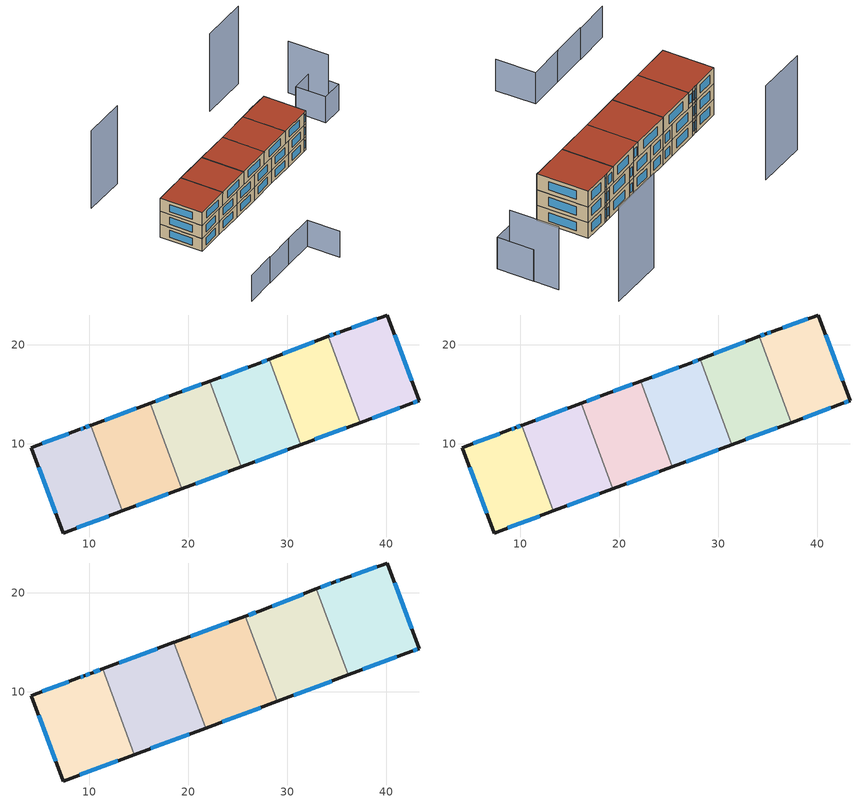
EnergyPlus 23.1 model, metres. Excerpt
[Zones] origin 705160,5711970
7bbcb262b397c313_F0_dwelling_0
 floor ground (EU_floor_Construction): 40.12,23.01 43.34,14.37 42.56,14.08 37.37,12.14 34.13,20.86 34.84,21.14 35.43,21.34 z0
 wall outside (EU_wall_Construction): 37.37,12.14 42.56,14.08 43.34,14.37 40.12,23.01 35.43,21.34 34.84,21.14 34.13,20.86 z0:3
 wall to 7bbcb262b397c313_F0_dwelling_1 (EU_wall_Construction): 34.13,20.86 37.37,12.14 z0:3
 window (EU_Window_Construction): 42.6,16.37 40.86,21.01 / 42.74,14.14 43.16,14.3 / 38.57,12.59 41.36,13.63 / 34.68,21.07 34.29,20.92 / 35.29,21.29 34.98,21.18 / 39.03,22.62 36.51,21.73 z0.69:2.31
7bbcb262b397c313_F0_dwelling_1
 floor ground (EU_floor_Construction): 34.13,20.86 37.37,12.14 31.38,9.92 28.18,18.54 z0
 wall outside (EU_wall_Construction): 34.13,20.86 28.18,18.54 / 31.38,9.92 37.37,12.14 z0:3
 wall to 7bbcb262b397c313_F0_dwelling_2 (EU_wall_Construction): 28.18,18.54 31.38,9.92 z0:3
 window (EU_Window_Construction): 32.75,20.32 29.55,19.07 / 32.77,10.43 35.98,11.63 z0.69:2.31
7bbcb262b397c313_F0_dwelling_2
 floor ground (EU_floor_Construction): 28.18,18.54 31.38,9.92 25.36,7.68 22.15,16.3 27.17,18.14 z0
 wall outside (EU_wall_Construction): 25.36,7.68 31.38,9.92 / 28.18,18.54 27.17,18.14 22.15,16.3 z0:3
 wall to 7bbcb262b397c313_F0_dwelling_3 (EU_wall_Construction): 22.15,16.3 25.36,7.68 z0:3
 window (EU_Window_Construction): 26.75,8.2 29.99,9.4 / 26.01,17.72 23.31,16.73 / 27.94,18.45 27.4,18.23 z0.69:2.31
7bbcb262b397c313_F0_dwelling_3
 floor ground (EU_floor_Construction): 22.15,16.3 25.36,7.68 19.36,5.45 16.14,14.09 18.59,15 z0
 wall outside (EU_wall_Construction): 19.36,5.45 25.36,7.68 / 22.15,16.3 18.59,15 16.14,14.09 z0:3
 wall to 7bbcb262b397c313_F0_dwelling_4 (EU_wall_Construction): 16.14,14.09 19.36,5.45 z0:3
 window (EU_Window_Construction): 20.75,5.96 23.97,7.16 / 18.02,14.79 16.71,14.3 / 21.33,16 19.41,15.3 z0.69:2.31
7bbcb262b397c313_F0_dwelling_4
 floor ground (EU_floor_Construction): 16.14,14.09 19.36,5.45 13.36,3.21 10.14,11.86 10.19,11.88 z0
 wall outside (EU_wall_Construction): 13.36,3.21 19.36,5.45 / 16.14,14.09 10.19,11.88 10.14,11.86 z0:3
 wall to 7bbcb262b397c313_F0_dwelling_5 (EU_wall_Construction): 10.14,11.86 13.36,3.21 z0:3
 window (EU_Window_Construction): 14.75,3.73 17.97,4.93 / 14.76,13.58 11.56,12.39 z0.69:2.31
7bbcb262b397c313_F0_dwelling_5
 floor ground (EU_floor_Construction): 10.14,11.86 13.36,3.21 7.36,0.98 4.14,9.62 9.05,11.45 9.5,11.62 z0
 wall outside (EU_wall_Construction): 10.14,11.86 9.5,11.62 9.05,11.45 4.14,9.62 7.36,0.98 13.36,3.21 z0:3
 window (EU_Window_Construction): 8.75,1.5 11.97,2.7 / 4.88,7.62 6.61,2.98 / 7.91,11.03 5.27,10.04 / 9.4,11.58 9.15,11.49 / 9.99,11.8 9.65,11.67 z0.69:2.31
7bbcb262b397c313_F1_dwelling_0
 floor to 7bbcb262b397c313_F0_dwelling_0 (EU_floor_Construction): 40.12,23.01 43.34,14.37 42.56,14.08 37.37,12.14 34.13,20.86 34.84,21.14 35.43,21.34 z3
 wall outside (EU_wall_Construction): 37.37,12.14 42.56,14.08 43.34,14.37 40.12,23.01 35.43,21.34 34.84,21.14 34.13,20.86 z3:6
 wall to 7bbcb262b397c313_F1_dwelling_1 (EU_wall_Construction): 34.13,20.86 37.37,12.14 z3:6
 window (EU_Window_Construction): 42.6,16.37 40.86,21.01 / 42.74,14.14 43.16,14.3 / 38.57,12.59 41.36,13.63 / 34.68,21.07 34.29,20.92 / 35.29,21.29 34.98,21.18 / 39.03,22.62 36.51,21.73 z3.69:5.31
7bbcb262b397c313_F1_dwelling_1
 floor to 7bbcb262b397c313_F0_dwelling_1 (EU_floor_Construction): 34.13,20.86 37.37,12.14 31.38,9.92 28.18,18.54 z3
 wall outside (EU_wall_Construction): 34.13,20.86 28.18,18.54 / 31.38,9.92 37.37,12.14 z3:6
 wall to 7bbcb262b397c313_F1_dwelling_2 (EU_wall_Construction): 28.18,18.54 31.38,9.92 z3:6
 window (EU_Window_Construction): 32.75,20.32 29.55,19.07 / 32.77,10.43 35.98,11.63 z3.69:5.31
7bbcb262b397c313_F1_dwelling_2
 floor to 7bbcb262b397c313_F0_dwelling_2 (EU_floor_Construction): 28.18,18.54 31.38,9.92 25.36,7.68 22.15,16.3 27.17,18.14 z3
 wall outside (EU_wall_Construction): 25.36,7.68 31.38,9.92 / 28.18,18.54 27.17,18.14 22.15,16.3 z3:6
 wall to 7bbcb262b397c313_F1_dwelling_3 (EU_wall_Construction): 22.15,16.3 25.36,7.68 z3:6
 window (EU_Window_Construction): 26.75,8.2 29.99,9.4 / 26.01,17.72 23.31,16.73 / 27.94,18.45 27.4,18.23 z3.69:5.31
7bbcb262b397c313_F1_dwelling_3
 floor to 7bbcb262b397c313_F0_dwelling_3 (EU_floor_Construction): 22.15,16.3 25.36,7.68 19.36,5.45 16.14,14.09 18.59,15 z3
 wall outside (EU_wall_Construction): 19.36,5.45 25.36,7.68 / 22.15,16.3 18.59,15 16.14,14.09 z3:6
 wall to 7bbcb262b397c313_F1_dwelling_4 (EU_wall_Construction): 16.14,14.09 19.36,5.45 z3:6
 window (EU_Window_Construction): 20.75,5.96 23.97,7.16 / 18.02,14.79 16.71,14.3 / 21.33,16 19.41,15.3 z3.69:5.31
7bbcb262b397c313_F1_dwelling_4
 floor to 7bbcb262b397c313_F0_dwelling_4 (EU_floor_Construction): 16.14,14.09 19.36,5.45 13.36,3.21 10.14,11.86 10.19,11.88 z3
 wall outside (EU_wall_Construction): 13.36,3.21 19.36,5.45 / 16.14,14.09 10.19,11.88 10.14,11.86 z3:6
 wall to 7bbcb262b397c313_F1_dwelling_5 (EU_wall_Construction): 10.14,11.86 13.36,3.21 z3:6
 window (EU_Window_Construction): 14.75,3.73 17.97,4.93 / 14.76,13.58 11.56,12.39 z3.69:5.31
7bbcb262b397c313_F1_dwelling_5
 floor to 7bbcb262b397c313_F0_dwelling_5 (EU_floor_Construction): 10.14,11.86 13.36,3.21 7.36,0.98 4.14,9.62 9.05,11.45 9.5,11.62 z3
 wall outside (EU_wall_Construction): 10.14,11.86 9.5,11.62 9.05,11.45 4.14,9.62 7.36,0.98 13.36,3.21 z3:6
 window (EU_Window_Construction): 8.75,1.5 11.97,2.7 / 4.88,7.62 6.61,2.98 / 7.91,11.03 5.27,10.04 / 9.4,11.58 9.15,11.49 / 9.99,11.8 9.65,11.67 z3.69:5.31
7bbcb262b397c313_F2_dwelling_0
 floor to 7bbcb262b397c313_F1_dwelling_0 (EU_floor_Construction): 40.12,23.01 43.34,14.37 42.56,14.08 37.37,12.14 34.13,20.86 34.84,21.14 35.43,21.34 z6
 floor to 7bbcb262b397c313_F1_dwelling_1 (EU_floor_Construction): 34.13,20.86 37.37,12.14 36.17,11.7 32.94,20.39 z6
 wall outside (EU_wall_Construction): 36.17,11.7 42.56,14.08 43.34,14.37 40.12,23.01 35.43,21.34 34.84,21.14 32.94,20.39 z6:9
 wall to 7bbcb262b397c313_F2_dwelling_1 (EU_wall_Construction): 32.94,20.39 36.17,11.7 z6:9
 window (EU_Window_Construction): 42.6,16.37 40.86,21.01 / 42.74,14.14 43.16,14.3 / 37.65,12.25 41.08,13.53 / 34.4,20.97 33.38,20.57 / 35.29,21.29 34.98,21.18 / 39.03,22.62 36.51,21.73 z6.69:8.31
 roof outside (EU_roof_Construction): 42.56,14.08 43.34,14.37 40.12,23.01 35.43,21.34 34.84,21.14 32.94,20.39 36.17,11.7 z9
7bbcb262b397c313_F2_dwelling_1
 floor to 7bbcb262b397c313_F1_dwelling_1 (EU_floor_Construction): 32.94,20.39 36.17,11.7 31.38,9.92 28.18,18.54 z6
 floor to 7bbcb262b397c313_F1_dwelling_2 (EU_floor_Construction): 28.18,18.54 31.38,9.92 28.97,9.02 25.77,17.63 27.17,18.14 z6
 wall outside (EU_wall_Construction): 28.97,9.02 36.17,11.7 / 32.94,20.39 27.17,18.14 25.77,17.63 z6:9
 wall to 7bbcb262b397c313_F2_dwelling_2 (EU_wall_Construction): 25.77,17.63 28.97,9.02 z6:9
 window (EU_Window_Construction): 30.64,9.64 34.51,11.08 / 26.84,18.02 26.09,17.75 / 31.61,19.87 28.5,18.66 z6.69:8.31
 roof outside (EU_roof_Construction): 36.17,11.7 32.94,20.39 27.17,18.14 25.77,17.63 28.97,9.02 z9
7bbcb262b397c313_F2_dwelling_2
 floor to 7bbcb262b397c313_F1_dwelling_2 (EU_floor_Construction): 25.77,17.63 28.97,9.02 25.36,7.68 22.15,16.3 z6
 floor to 7bbcb262b397c313_F1_dwelling_3 (EU_floor_Construction): 22.15,16.3 25.36,7.68 21.76,6.34 18.54,14.98 18.59,15 z6
 wall outside (EU_wall_Construction): 21.76,6.34 28.97,9.02 / 25.77,17.63 18.59,15 18.54,14.98 z6:9
 wall to 7bbcb262b397c313_F2_dwelling_3 (EU_wall_Construction): 18.54,14.98 21.76,6.34 z6:9
 window (EU_Window_Construction): 23.43,6.96 27.3,8.4 / 24.11,17.02 20.25,15.61 z6.69:8.31
 roof outside (EU_roof_Construction): 28.97,9.02 25.77,17.63 18.59,15 18.54,14.98 21.76,6.34 z9
7bbcb262b397c313_F2_dwelling_3
 floor to 7bbcb262b397c313_F1_dwelling_3 (EU_floor_Construction): 18.54,14.98 21.76,6.34 19.36,5.45 16.14,14.09 z6
 floor to 7bbcb262b397c313_F1_dwelling_4 (EU_floor_Construction): 16.14,14.09 19.36,5.45 14.56,3.66 11.34,12.31 z6
 wall outside (EU_wall_Construction): 18.54,14.98 11.34,12.31 / 14.56,3.66 21.76,6.34 z6:9
 wall to 7bbcb262b397c313_F2_dwelling_4 (EU_wall_Construction): 11.34,12.31 14.56,3.66 z6:9
 window (EU_Window_Construction): 16.87,14.36 13.01,12.93 / 16.22,4.28 20.09,5.72 z6.69:8.31
 roof outside (EU_roof_Construction): 21.76,6.34 18.54,14.98 11.34,12.31 14.56,3.66 z9
7bbcb262b397c313_F2_dwelling_4
 floor to 7bbcb262b397c313_F1_dwelling_4 (EU_floor_Construction): 11.34,12.31 14.56,3.66 13.36,3.21 10.14,11.86 10.19,11.88 z6
 floor to 7bbcb262b397c313_F1_dwelling_5 (EU_floor_Construction): 10.14,11.86 13.36,3.21 7.36,0.98 4.14,9.62 9.05,11.45 9.5,11.62 z6
 wall outside (EU_wall_Construction): 11.34,12.31 10.19,11.88 9.5,11.62 9.05,11.45 4.14,9.62 7.36,0.98 14.56,3.66 z6:9
 window (EU_Window_Construction): 9.03,1.6 12.89,3.04 / 4.88,7.62 6.61,2.98 / 7.91,11.03 5.27,10.04 / 9.4,11.58 9.15,11.49 / 10.03,11.82 9.66,11.68 / 11.07,12.21 10.45,11.98 z6.69:8.31
 roof outside (EU_roof_Construction): 14.56,3.66 11.34,12.31 10.19,11.88 9.5,11.62 9.05,11.45 4.14,9.62 7.36,0.98 z9
shading: 55.4,22.52 52.3,30.77 z0:12; 4.54,-17.42 10.89,-14.97 / 10.9,-15 17.42,-12.53 / 17.42,-12.53 23.84,-10.1 / 23.84,-10.1 26.37,-16.77 / 56.21,20.42 51.74,18.76 / 51.74,18.76 49.45,24.94 / 49.45,24.94 53.91,26.61 / 53.91,26.61 56.21,20.42 z0:6; 8.75,28.22 -0.08,25.05 / 46.93,39.03 37.09,35.49 z0:18
[Building]
EU S2 Campaign: North Axis=0; Terrain=City; Solar Distribution=FullExterior
[Site:Location]
London: Latitude=51.5; Longitude=-0.5; Time Zone=0; Elevation=25
[SizingPeriod:WeatherFileDays]
AnnualSizingPeriod: Begin Month=1; Begin Day of Month=1; End Month=12; End Day of Month=31; Day of Week for Start Day=Monday; Use Weather File Daylight Saving Period=No; Use Weather File Rain and Snow Indicators=No
[MATERIAL]
EU_InternalMass_Material: Roughness=MediumRough; Thickness=0.1; Conductivity=1; Density=1800; Specific Heat=900; Thermal Absorptance=0.9; Solar Absorptance=0.7; Visible Absorptance=0.7
[MATERIAL:NOMASS] Roughness=MediumRough; Thermal Absorptance=0.9; Solar Absorptance=0.7; Visible Absorptance=0.7
Name | Thermal Resistance
EU_wall_NoMass | 0.635353
EU_roof_NoMass | 0.675062
EU_floor_NoMass | 1.96382
[WINDOWMATERIAL:SIMPLEGLAZINGSYSTEM]
EU_Window_SimpleGlazing: UFactor=2.96269; Solar Heat Gain Coefficient=0.76; Visible Transmittance=0.76
[CONSTRUCTION]
EU_wall_Construction: EU_wall_NoMass
EU_roof_Construction: EU_roof_NoMass
EU_floor_Construction: EU_floor_NoMass
EU_Window_Construction: EU_Window_SimpleGlazing
EU_InternalMass_Construction: EU_InternalMass_Material
[ZONE] Type=1; Multiplier=1; Ceiling Height=autocalculate; Floor Area=autocalculate; Part of Total Floor Area=Yes
Name | Volume
7bbcb262b397c313_F0_dwelling_0; 7bbcb262b397c313_F1_dwelling_0 | 177.138
7bbcb262b397c313_F2_dwelling_0 | 212.563
7bbcb262b397c313_F0_dwelling_1; 7bbcb262b397c313_F1_dwelling_1 | 177.113
7bbcb262b397c313_F2_dwelling_1 | 212.54
7bbcb262b397c313_F0_dwelling_2; 7bbcb262b397c313_F1_dwelling_2 | 177.135
7bbcb262b397c313_F2_dwelling_2 | 212.552
7bbcb262b397c313_F0_dwelling_3; 7bbcb262b397c313_F1_dwelling_3 | 177.13
7bbcb262b397c313_F2_dwelling_3 | 212.585
7bbcb262b397c313_F0_dwelling_4; 7bbcb262b397c313_F1_dwelling_4 | 177.129
7bbcb262b397c313_F2_dwelling_4 | 212.542
7bbcb262b397c313_F0_dwelling_5; 7bbcb262b397c313_F1_dwelling_5 | 177.136
[INTERNALMASS] Construction=EU_InternalMass_Construction
Name | Zone or ZoneList | Surface Area
7bbcb262b397c313_F0_dwelling_0_EU_InternalMass | 7bbcb262b397c313_F0_dwelling_0 | 59.0459
7bbcb262b397c313_F0_dwelling_1_EU_InternalMass | 7bbcb262b397c313_F0_dwelling_1 | 59.0377
7bbcb262b397c313_F0_dwelling_2_EU_InternalMass | 7bbcb262b397c313_F0_dwelling_2 | 59.0452
7bbcb262b397c313_F0_dwelling_3_EU_InternalMass | 7bbcb262b397c313_F0_dwelling_3 | 59.0435
7bbcb262b397c313_F0_dwelling_4_EU_InternalMass | 7bbcb262b397c313_F0_dwelling_4 | 59.0431
7bbcb262b397c313_F0_dwelling_5_EU_InternalMass | 7bbcb262b397c313_F0_dwelling_5 | 59.0452
7bbcb262b397c313_F1_dwelling_0_EU_InternalMass | 7bbcb262b397c313_F1_dwelling_0 | 59.0459
7bbcb262b397c313_F1_dwelling_1_EU_InternalMass | 7bbcb262b397c313_F1_dwelling_1 | 59.0377
7bbcb262b397c313_F1_dwelling_2_EU_InternalMass | 7bbcb262b397c313_F1_dwelling_2 | 59.0452
7bbcb262b397c313_F1_dwelling_3_EU_InternalMass | 7bbcb262b397c313_F1_dwelling_3 | 59.0435
7bbcb262b397c313_F1_dwelling_4_EU_InternalMass | 7bbcb262b397c313_F1_dwelling_4 | 59.0431
7bbcb262b397c313_F1_dwelling_5_EU_InternalMass | 7bbcb262b397c313_F1_dwelling_5 | 59.0452
7bbcb262b397c313_F2_dwelling_0_EU_InternalMass | 7bbcb262b397c313_F2_dwelling_0 | 70.8539
7bbcb262b397c313_F2_dwelling_1_EU_InternalMass | 7bbcb262b397c313_F2_dwelling_1 | 70.8464
7bbcb262b397c313_F2_dwelling_2_EU_InternalMass | 7bbcb262b397c313_F2_dwelling_2 | 70.851
7bbcb262b397c313_F2_dwelling_3_EU_InternalMass | 7bbcb262b397c313_F2_dwelling_3 | 70.8614
7bbcb262b397c313_F2_dwelling_4_EU_InternalMass | 7bbcb262b397c313_F2_dwelling_4 | 70.8472
[OTHEREQUIPMENT] Fuel Type=Electricity; Design Level Calculation Method=Watts/Area; Power per Zone Floor Area=1; Fraction Latent=0; Fraction Radiant=0; Fraction Lost=0; Carbon Dioxide Generation Rate=0; EndUse Subcategory=EU_Step8_InternalGains
Name | Zone or ZoneList or Space or SpaceList | Schedule
EU_Step8_InternalGain_7bbcb262b397c313_F0_dwelling_0_f000 | 7bbcb262b397c313_F0_dwelling_0 | EU_Step8_GainSchedule_7bbcb262b397c313_F0_dwelling_0_f000
EU_Step8_InternalGain_7bbcb262b397c313_F0_dwelling_1_f000 | 7bbcb262b397c313_F0_dwelling_1 | EU_Step8_GainSchedule_7bbcb262b397c313_F0_dwelling_1_f000
EU_Step8_InternalGain_7bbcb262b397c313_F0_dwelling_2_f000 | 7bbcb262b397c313_F0_dwelling_2 | EU_Step8_GainSchedule_7bbcb262b397c313_F0_dwelling_2_f000
EU_Step8_InternalGain_7bbcb262b397c313_F0_dwelling_3_f000 | 7bbcb262b397c313_F0_dwelling_3 | EU_Step8_GainSchedule_7bbcb262b397c313_F0_dwelling_3_f000
EU_Step8_InternalGain_7bbcb262b397c313_F0_dwelling_4_f000 | 7bbcb262b397c313_F0_dwelling_4 | EU_Step8_GainSchedule_7bbcb262b397c313_F0_dwelling_4_f000
EU_Step8_InternalGain_7bbcb262b397c313_F0_dwelling_5_f000 | 7bbcb262b397c313_F0_dwelling_5 | EU_Step8_GainSchedule_7bbcb262b397c313_F0_dwelling_5_f000
EU_Step8_InternalGain_7bbcb262b397c313_F1_dwelling_0_f000 | 7bbcb262b397c313_F1_dwelling_0 | EU_Step8_GainSchedule_7bbcb262b397c313_F1_dwelling_0_f000
EU_Step8_InternalGain_7bbcb262b397c313_F1_dwelling_1_f000 | 7bbcb262b397c313_F1_dwelling_1 | EU_Step8_GainSchedule_7bbcb262b397c313_F1_dwelling_1_f000
EU_Step8_InternalGain_7bbcb262b397c313_F1_dwelling_2_f000 | 7bbcb262b397c313_F1_dwelling_2 | EU_Step8_GainSchedule_7bbcb262b397c313_F1_dwelling_2_f000
EU_Step8_InternalGain_7bbcb262b397c313_F1_dwelling_3_f000 | 7bbcb262b397c313_F1_dwelling_3 | EU_Step8_GainSchedule_7bbcb262b397c313_F1_dwelling_3_f000
EU_Step8_InternalGain_7bbcb262b397c313_F1_dwelling_4_f000 | 7bbcb262b397c313_F1_dwelling_4 | EU_Step8_GainSchedule_7bbcb262b397c313_F1_dwelling_4_f000
EU_Step8_InternalGain_7bbcb262b397c313_F1_dwelling_5_f000 | 7bbcb262b397c313_F1_dwelling_5 | EU_Step8_GainSchedule_7bbcb262b397c313_F1_dwelling_5_f000
EU_Step8_InternalGain_7bbcb262b397c313_F2_dwelling_0_f000 | 7bbcb262b397c313_F2_dwelling_0 | EU_Step8_GainSchedule_7bbcb262b397c313_F2_dwelling_0_f000
EU_Step8_InternalGain_7bbcb262b397c313_F2_dwelling_1_f000 | 7bbcb262b397c313_F2_dwelling_1 | EU_Step8_GainSchedule_7bbcb262b397c313_F2_dwelling_1_f000
EU_Step8_InternalGain_7bbcb262b397c313_F2_dwelling_2_f000 | 7bbcb262b397c313_F2_dwelling_2 | EU_Step8_GainSchedule_7bbcb262b397c313_F2_dwelling_2_f000
EU_Step8_InternalGain_7bbcb262b397c313_F2_dwelling_3_f000 | 7bbcb262b397c313_F2_dwelling_3 | EU_Step8_GainSchedule_7bbcb262b397c313_F2_dwelling_3_f000
EU_Step8_InternalGain_7bbcb262b397c313_F2_dwelling_4_f000 | 7bbcb262b397c313_F2_dwelling_4 | EU_Step8_GainSchedule_7bbcb262b397c313_F2_dwelling_4_f000
[ZONEVENTILATION:DESIGNFLOWRATE] Schedule=EU_AlwaysOn; Design Flow Rate Calculation Method=AirChanges/Hour; Air Changes per Hour=0.555504; Ventilation Type=Natural; Fan Pressure Rise=0; Fan Total Efficiency=1; Constant Term Coefficient=1; Temperature Term Coefficient=0; Velocity Term Coefficient=0; Velocity Squared Term Coefficient=0; Minimum Indoor Temperature=-100; Maximum Indoor Temperature=100; Delta Temperature=-100; Minimum Outdoor Temperature=-100; Maximum Outdoor Temperature=100; Maximum Wind Speed=40
Name | Zone or ZoneList or Space or SpaceList
EU_ConstantAir_7bbcb262b397c313_F0_dwelling_0 | 7bbcb262b397c313_F0_dwelling_0
EU_ConstantAir_7bbcb262b397c313_F0_dwelling_1 | 7bbcb262b397c313_F0_dwelling_1
EU_ConstantAir_7bbcb262b397c313_F0_dwelling_2 | 7bbcb262b397c313_F0_dwelling_2
EU_ConstantAir_7bbcb262b397c313_F0_dwelling_3 | 7bbcb262b397c313_F0_dwelling_3
EU_ConstantAir_7bbcb262b397c313_F0_dwelling_4 | 7bbcb262b397c313_F0_dwelling_4
EU_ConstantAir_7bbcb262b397c313_F0_dwelling_5 | 7bbcb262b397c313_F0_dwelling_5
EU_ConstantAir_7bbcb262b397c313_F1_dwelling_0 | 7bbcb262b397c313_F1_dwelling_0
EU_ConstantAir_7bbcb262b397c313_F1_dwelling_1 | 7bbcb262b397c313_F1_dwelling_1
EU_ConstantAir_7bbcb262b397c313_F1_dwelling_2 | 7bbcb262b397c313_F1_dwelling_2
EU_ConstantAir_7bbcb262b397c313_F1_dwelling_3 | 7bbcb262b397c313_F1_dwelling_3
EU_ConstantAir_7bbcb262b397c313_F1_dwelling_4 | 7bbcb262b397c313_F1_dwelling_4
EU_ConstantAir_7bbcb262b397c313_F1_dwelling_5 | 7bbcb262b397c313_F1_dwelling_5
EU_ConstantAir_7bbcb262b397c313_F2_dwelling_0 | 7bbcb262b397c313_F2_dwelling_0
EU_ConstantAir_7bbcb262b397c313_F2_dwelling_1 | 7bbcb262b397c313_F2_dwelling_1
EU_ConstantAir_7bbcb262b397c313_F2_dwelling_2 | 7bbcb262b397c313_F2_dwelling_2
EU_ConstantAir_7bbcb262b397c313_F2_dwelling_3 | 7bbcb262b397c313_F2_dwelling_3
EU_ConstantAir_7bbcb262b397c313_F2_dwelling_4 | 7bbcb262b397c313_F2_dwelling_4
[HVACTEMPLATE:THERMOSTAT] Constant Heating Setpoint=20; Constant Cooling Setpoint=50
EU_HeatOnly_7bbcb262b397c313_F0_dwelling_0; EU_HeatOnly_7bbcb262b397c313_F0_dwelling_1; EU_HeatOnly_7bbcb262b397c313_F0_dwelling_2; EU_HeatOnly_7bbcb262b397c313_F0_dwelling_3; EU_HeatOnly_7bbcb262b397c313_F0_dwelling_4; EU_HeatOnly_7bbcb262b397c313_F0_dwelling_5; EU_HeatOnly_7bbcb262b397c313_F1_dwelling_0; EU_HeatOnly_7bbcb262b397c313_F1_dwelling_1; EU_HeatOnly_7bbcb262b397c313_F1_dwelling_2; EU_HeatOnly_7bbcb262b397c313_F1_dwelling_3; EU_HeatOnly_7bbcb262b397c313_F1_dwelling_4; EU_HeatOnly_7bbcb262b397c313_F1_dwelling_5; EU_HeatOnly_7bbcb262b397c313_F2_dwelling_0; EU_HeatOnly_7bbcb262b397c313_F2_dwelling_1; EU_HeatOnly_7bbcb262b397c313_F2_dwelling_2; EU_HeatOnly_7bbcb262b397c313_F2_dwelling_3; EU_HeatOnly_7bbcb262b397c313_F2_dwelling_4
[HVACTEMPLATE:ZONE:IDEALLOADSAIRSYSTEM] System Availability Schedule=EU_AlwaysOn; Maximum Heating Supply Air Temperature=50; Minimum Cooling Supply Air Temperature=13; Maximum Heating Supply Air Humidity Ratio=0.0156; Minimum Cooling Supply Air Humidity Ratio=0.0077; Heating Limit=NoLimit; Cooling Limit=NoLimit; Heating Availability Schedule=EU_AlwaysOn; Cooling Availability Schedule=EU_CoolingOff; Dehumidification Control Type=ConstantSensibleHeatRatio; Cooling Sensible Heat Ratio=0.7; Dehumidification Setpoint=60; Humidification Control Type=None; Humidification Setpoint=30; Outdoor Air Method=None; Outdoor Air Flow Rate per Person=0.00944; Outdoor Air Flow Rate per Zone Floor Area=0; Outdoor Air Flow Rate per Zone=0; Demand Controlled Ventilation Type=None; Outdoor Air Economizer Type=NoEconomizer; Heat Recovery Type=None; Sensible Heat Recovery Effectiveness=0.7; Latent Heat Recovery Effectiveness=0.65
Name | Template Thermostat
7bbcb262b397c313_F0_dwelling_0 | EU_HeatOnly_7bbcb262b397c313_F0_dwelling_0
7bbcb262b397c313_F0_dwelling_1 | EU_HeatOnly_7bbcb262b397c313_F0_dwelling_1
7bbcb262b397c313_F0_dwelling_2 | EU_HeatOnly_7bbcb262b397c313_F0_dwelling_2
7bbcb262b397c313_F0_dwelling_3 | EU_HeatOnly_7bbcb262b397c313_F0_dwelling_3
7bbcb262b397c313_F0_dwelling_4 | EU_HeatOnly_7bbcb262b397c313_F0_dwelling_4
7bbcb262b397c313_F0_dwelling_5 | EU_HeatOnly_7bbcb262b397c313_F0_dwelling_5
7bbcb262b397c313_F1_dwelling_0 | EU_HeatOnly_7bbcb262b397c313_F1_dwelling_0
7bbcb262b397c313_F1_dwelling_1 | EU_HeatOnly_7bbcb262b397c313_F1_dwelling_1
7bbcb262b397c313_F1_dwelling_2 | EU_HeatOnly_7bbcb262b397c313_F1_dwelling_2
7bbcb262b397c313_F1_dwelling_3 | EU_HeatOnly_7bbcb262b397c313_F1_dwelling_3
7bbcb262b397c313_F1_dwelling_4 | EU_HeatOnly_7bbcb262b397c313_F1_dwelling_4
7bbcb262b397c313_F1_dwelling_5 | EU_HeatOnly_7bbcb262b397c313_F1_dwelling_5
7bbcb262b397c313_F2_dwelling_0 | EU_HeatOnly_7bbcb262b397c313_F2_dwelling_0
7bbcb262b397c313_F2_dwelling_1 | EU_HeatOnly_7bbcb262b397c313_F2_dwelling_1
7bbcb262b397c313_F2_dwelling_2 | EU_HeatOnly_7bbcb262b397c313_F2_dwelling_2
7bbcb262b397c313_F2_dwelling_3 | EU_HeatOnly_7bbcb262b397c313_F2_dwelling_3
7bbcb262b397c313_F2_dwelling_4 | EU_HeatOnly_7bbcb262b397c313_F2_dwelling_4
[SIZING:ZONE] Zone Cooling Design Supply Air Temperature Input Method=SupplyAirTemperature; Zone Cooling Design Supply Air Temperature=13; Zone Heating Design Supply Air Temperature Input Method=SupplyAirTemperature; Zone Heating Design Supply Air Temperature=50; Zone Cooling Design Supply Air Humidity Ratio=0.008; Zone Heating Design Supply Air Humidity Ratio=0.008; Cooling Design Air Flow Method=DesignDay; Cooling Design Air Flow Rate=0; Cooling Minimum Air Flow per Zone Floor Area=0.000762; Cooling Minimum Air Flow=0; Cooling Minimum Air Flow Fraction=0.2; Heating Design Air Flow Method=DesignDay; Heating Design Air Flow Rate=0; Heating Maximum Air Flow per Zone Floor Area=0.002032; Heating Maximum Air Flow=0.141576; Heating Maximum Air Flow Fraction=0.3; Account for Dedicated Outdoor Air System=No; Dedicated Outdoor Air System Control Strategy=NeutralSupplyAir; Dedicated Outdoor Air Low Setpoint Temperature for Design=autosize; Dedicated Outdoor Air High Setpoint Temperature for Design=autosize; Zone Load Sizing Method=Sensible Load Only No Latent Load; Zone Latent Cooling Design Supply Air Humidity Ratio Input Method=HumidityRatioDifference; Zone Cooling Design Supply Air Humidity Ratio Difference=0.005; Zone Latent Heating Design Supply Air Humidity Ratio Input Method=HumidityRatioDifference; Zone Humidification Design Supply Air Humidity Ratio Difference=0.005
7bbcb262b397c313_F0_dwelling_0; 7bbcb262b397c313_F0_dwelling_1; 7bbcb262b397c313_F0_dwelling_2; 7bbcb262b397c313_F0_dwelling_3; 7bbcb262b397c313_F0_dwelling_4; 7bbcb262b397c313_F0_dwelling_5; 7bbcb262b397c313_F1_dwelling_0; 7bbcb262b397c313_F1_dwelling_1; 7bbcb262b397c313_F1_dwelling_2; 7bbcb262b397c313_F1_dwelling_3; 7bbcb262b397c313_F1_dwelling_4; 7bbcb262b397c313_F1_dwelling_5; 7bbcb262b397c313_F2_dwelling_0; 7bbcb262b397c313_F2_dwelling_1; 7bbcb262b397c313_F2_dwelling_2; 7bbcb262b397c313_F2_dwelling_3; 7bbcb262b397c313_F2_dwelling_4
[SCHEDULE:CONSTANT]
Name | Hourly Value
EU_AlwaysOn | 1
EU_CoolingOff | 0
[SCHEDULE:FILE] Column Number=1; Rows to Skip at Top=0; Number of Hours of Data=8760; Column Separator=Comma; Interpolate to Timestep=No; Minutes per Item=60; Adjust Schedule for Daylight Savings=Yes
Name | File
EU_Step8_GainSchedule_7bbcb262b397c313_F0_dwelling_0_f000 | ../../schedules/7bbcb262b397c313/7bbcb262b397c313_F0_dwelling_0_f000_gain.csv
EU_Step8_GainSchedule_7bbcb262b397c313_F0_dwelling_1_f000 | ../../schedules/7bbcb262b397c313/7bbcb262b397c313_F0_dwelling_1_f000_gain.csv
EU_Step8_GainSchedule_7bbcb262b397c313_F0_dwelling_2_f000 | ../../schedules/7bbcb262b397c313/7bbcb262b397c313_F0_dwelling_2_f000_gain.csv
EU_Step8_GainSchedule_7bbcb262b397c313_F0_dwelling_3_f000 | ../../schedules/7bbcb262b397c313/7bbcb262b397c313_F0_dwelling_3_f000_gain.csv
EU_Step8_GainSchedule_7bbcb262b397c313_F0_dwelling_4_f000 | ../../schedules/7bbcb262b397c313/7bbcb262b397c313_F0_dwelling_4_f000_gain.csv
EU_Step8_GainSchedule_7bbcb262b397c313_F0_dwelling_5_f000 | ../../schedules/7bbcb262b397c313/7bbcb262b397c313_F0_dwelling_5_f000_gain.csv
EU_Step8_GainSchedule_7bbcb262b397c313_F1_dwelling_0_f000 | ../../schedules/7bbcb262b397c313/7bbcb262b397c313_F1_dwelling_0_f000_gain.csv
EU_Step8_GainSchedule_7bbcb262b397c313_F1_dwelling_1_f000 | ../../schedules/7bbcb262b397c313/7bbcb262b397c313_F1_dwelling_1_f000_gain.csv
EU_Step8_GainSchedule_7bbcb262b397c313_F1_dwelling_2_f000 | ../../schedules/7bbcb262b397c313/7bbcb262b397c313_F1_dwelling_2_f000_gain.csv
EU_Step8_GainSchedule_7bbcb262b397c313_F1_dwelling_3_f000 | ../../schedules/7bbcb262b397c313/7bbcb262b397c313_F1_dwelling_3_f000_gain.csv
EU_Step8_GainSchedule_7bbcb262b397c313_F1_dwelling_4_f000 | ../../schedules/7bbcb262b397c313/7bbcb262b397c313_F1_dwelling_4_f000_gain.csv
EU_Step8_GainSchedule_7bbcb262b397c313_F1_dwelling_5_f000 | ../../schedules/7bbcb262b397c313/7bbcb262b397c313_F1_dwelling_5_f000_gain.csv
EU_Step8_GainSchedule_7bbcb262b397c313_F2_dwelling_0_f000 | ../../schedules/7bbcb262b397c313/7bbcb262b397c313_F2_dwelling_0_f000_gain.csv
EU_Step8_GainSchedule_7bbcb262b397c313_F2_dwelling_1_f000 | ../../schedules/7bbcb262b397c313/7bbcb262b397c313_F2_dwelling_1_f000_gain.csv
EU_Step8_GainSchedule_7bbcb262b397c313_F2_dwelling_2_f000 | ../../schedules/7bbcb262b397c313/7bbcb262b397c313_F2_dwelling_2_f000_gain.csv
EU_Step8_GainSchedule_7bbcb262b397c313_F2_dwelling_3_f000 | ../../schedules/7bbcb262b397c313/7bbcb262b397c313_F2_dwelling_3_f000_gain.csv
EU_Step8_GainSchedule_7bbcb262b397c313_F2_dwelling_4_f000 | ../../schedules/7bbcb262b397c313/7bbcb262b397c313_F2_dwelling_4_f000_gain.csv
